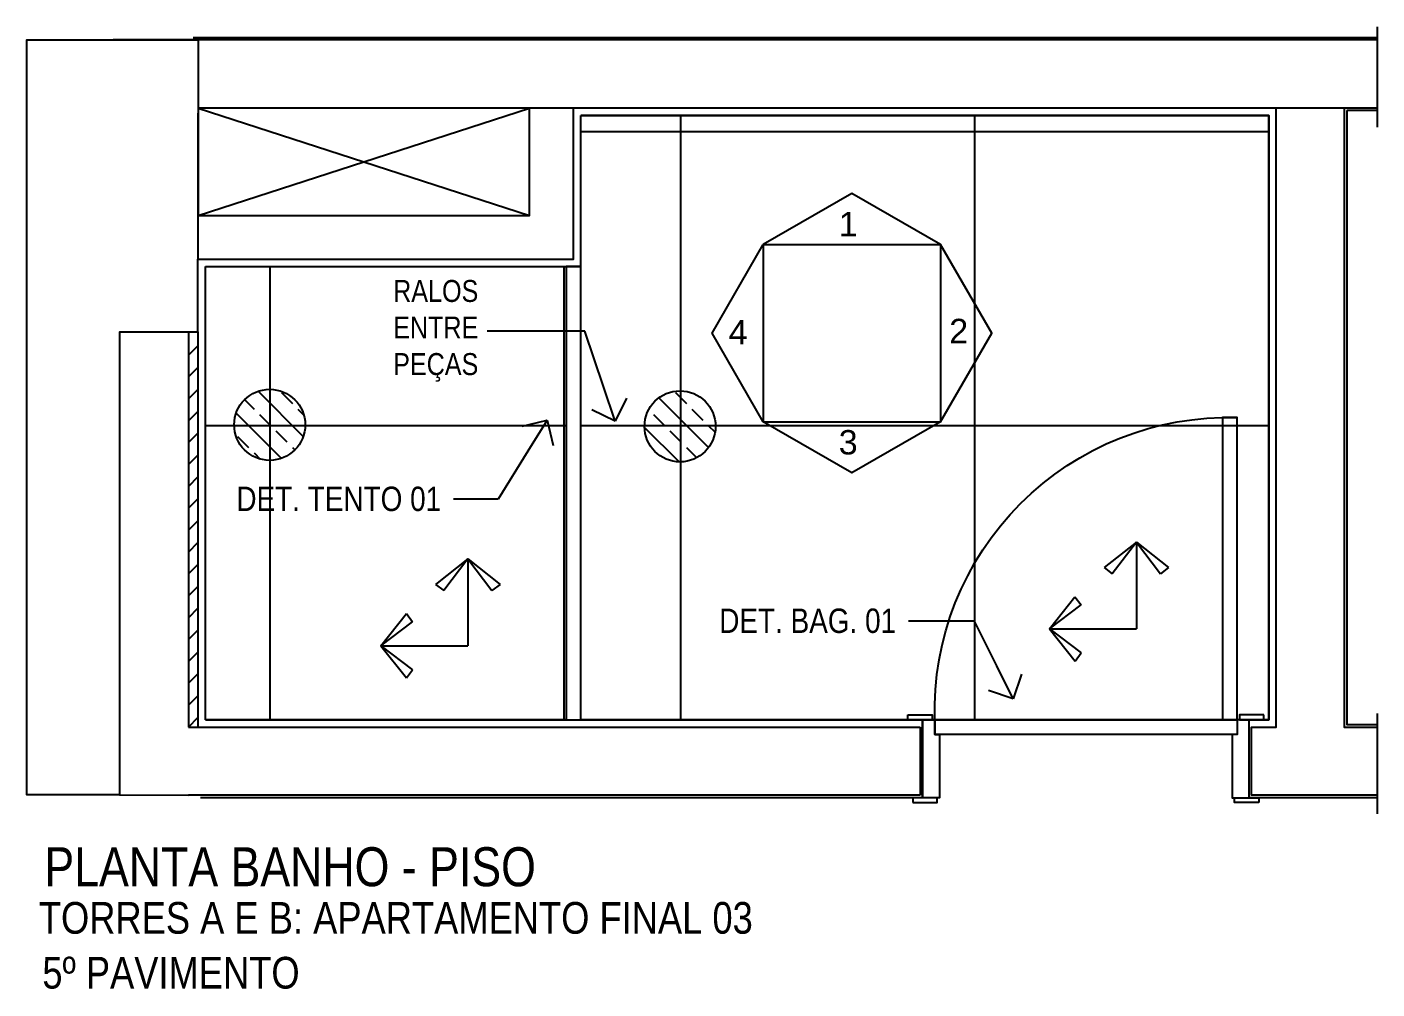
# Model space of a CAD drawing. Header units: metres. Extents: x 3 to 168, y -142 to 28.
# Drawn here: x 73.186 to 75.955, y -80.886 to -78.912 of the extents above; entities that cross this region are included whole.
import ezdxf
from ezdxf import colors
from ezdxf.entities.mleader import LeaderData, LeaderLine
from ezdxf.math import Vec2, Vec3

# ---------------------------------------------------------------- set-up
doc = ezdxf.new("R2010")
doc.units = ezdxf.units.M
doc.linetypes.add('DASHEDX2', pattern=[1.5, 1, -0.5])
for name, color, linetype in [('ARQ-ALV ACAB', 4, 'Continuous'), ('ARQ-ALV OSSO', 5, 'Continuous'), ('ARQ-AUX', 7, 'Continuous'), ('ARQ-AUX1', 1, 'Continuous'), ('ARQ-AUX2', 2, 'Continuous'), ('ARQ-CAX @ 1', 1, 'Continuous'), ('ARQ-CERÂMICA', 7, 'Continuous'), ('ARQ-ENCH', 1, 'Continuous'), ('ARQ-PRJ', 7, 'DASHEDX2'), ('ARQ-SIM', 1, 'Continuous'), ('ARQ-TXT', 2, 'Continuous')]:
    doc.layers.add(name, color=color, linetype=linetype)
doc.styles.add('Adesa', font='ARIALN.TTF')
doc.styles.add('Arial', font='arial.ttf')

# ---------------------------------------------------------------- blocks, each defined once
blk = doc.blocks.new('*U187')
for points in [[(-0.665, 0.02), (-0.615, 0.02), (-0.615, 0.01), (-0.665, 0.01)], [(0.045, 0.02), (-0.005, 0.02), (-0.005, 0.01), (0.045, 0.01)], [(-0.675, -0.16), (-0.625, -0.16), (-0.625, -0.15), (-0.675, -0.15)], [(0, -0.15), (0, -0.77), (-0.03, -0.77), (-0.03, -0.15)], [(0.055, -0.16), (0.005, -0.16), (0.005, -0.15), (0.055, -0.15)]]:
    blk.add_lwpolyline(points, close=True)
for points in [[(-0.66, -0.15), (-0.62, -0.15), (-0.62, -0.12), (-0.61, -0.12), (-0.61, 0.01), (-0.645, 0.01), (-0.645, -0.15)], [(0.04, -0.15), (0, -0.15), (0, -0.12), (-0.01, -0.12), (-0.01, 0.01), (0.025, 0.01), (0.025, -0.15)]]:
    blk.add_lwpolyline(points)
at = {"layer": 'ARQ-PRJ'}
blk.add_arc((-0.0179, -0.1679), 0.6024, 178.2986, 271.7014, dxfattribs=at)
blk = doc.blocks.new('VISTA')
at = {"layer": 'ARQ-SIM'}
blk.add_lwpolyline([(-0.00525, -0.00909), (-0.00525, 0.00909), (0, 0)], close=True, dxfattribs=at)
at = {"layer": 'ARQ-SIM', "color": 5, "style": 'Adesa'}
blk.add_attdef('4', (-0.0019, -0.00135), '', height=0.0025, rotation=90, dxfattribs=at)
blk = doc.blocks.new('_Open90')
at = {"color": 0, "linetype": 'ByBlock', "lineweight": -2}
for p, q in [((-0.5, 0.5), (0, 0)), ((0, 0), (-1, 0)), ((0, 0), (-0.5, -0.5))]:
    blk.add_line(p, q, dxfattribs=at)
blk = doc.blocks.new('PL RALO')
at = {"layer": 'ARQ-AUX2'}
h = blk.add_hatch(dxfattribs=at)
h.set_pattern_fill('BRASS', color=8, scale=0.01, angle=315)
h.set_pattern_definition([(315, (-278.116365, 1040.018154), (0.0449012806, 0.0449012806), []), (315, (-278.093914, 1040.040605), (0.0449012806, 0.0449012806), [0.03175, -0.015875])])
edge = h.paths.add_edge_path()
edge.add_arc((0, 0), 0.0729, 270, 630)
blk.add_circle((0, 0), 0.0729, dxfattribs=at)
blk = doc.blocks.new('Seta para pag.piso')
for p, q in [((0, 0.1126), (-0.0418, 0.0796)), ((0, 0.1126), (-0.0312, 0.0715)), ((0, 0.1126), (0, 0)), ((0, 0.1126), (0.0418, 0.0795)), ((0, 0.1126), (0.0312, 0.0715)), ((-0.0418, 0.0796), (-0.0312, 0.0715)), ((0.0418, 0.0795), (0.0312, 0.0715)), ((-0.1126, 0), (-0.0795, 0.0418)), ((-0.0795, 0.0418), (-0.0715, 0.0312)), ((-0.1126, 0), (-0.0715, 0.0312)), ((-0.1126, 0), (0, 0)), ((-0.1126, 0), (-0.0796, -0.0418)), ((-0.1126, 0), (-0.0715, -0.0312)), ((-0.0796, -0.0418), (-0.0715, -0.0312))]:
    blk.add_line(p, q)
blk = doc.blocks.new('AREAS MOLHADAS')
at = {"layer": 'ARQ-CERÂMICA'}
h = blk.add_hatch(dxfattribs=at)
h.set_pattern_fill('NET', color=256, scale=0.19)
h.set_pattern_definition([(0, (75.73293, -80.33376), (0, 0.60325), []), (90, (75.73293, -80.33376), (-0.60325, 4e-17), [])])
h.paths.add_polyline_path([(74.3218, -79.0937), (75.7329, -79.0937), (75.7329, -80.3338), (74.3218, -80.3338)])
h = blk.add_hatch(dxfattribs=at)
h.set_pattern_fill('NET', color=256, scale=0.19)
h.set_pattern_definition([(0, (74.28736, -80.33377), (0, 0.60325), []), (90, (74.28736, -80.33377), (-0.60325, 4e-17), [])])
h.paths.add_polyline_path([(74.2918, -79.4038), (73.5518, -79.4038), (73.5518, -80.3338), (74.2918, -80.3338)])
h.paths.add_polyline_path([(73.6134, -79.9336), (74.0585, -79.9336), (74.0585, -79.8295), (73.6134, -79.8295)], flags=24)
at = {"layer": 'ARQ-ENCH'}
h = blk.add_hatch(dxfattribs=at)
h.set_pattern_fill('ANSI31', color=256, scale=0.01)
h.set_pattern_definition([(45, (67.986794, -81.38876), (-0.02245064, 0.02245064), [])])
h.paths.add_polyline_path([(73.5168, -80.3488), (73.5368, -80.3488), (73.5368, -79.5387), (73.5168, -79.5387)])
at = {"layer": 'ARQ-ALV ACAB'}
for p, q in [((73.5518, -80.3338), (75.0229, -80.3338)), ((75.0229, -80.3338), (75.0229, -80.4938)), ((75.0229, -80.4938), (73.5418, -80.4938))]:
    blk.add_line(p, q, dxfattribs=at)
for points in [[(73.5267, -78.9337), (75.9551, -78.9337)], [(75.8929, -79.0837), (75.8929, -80.3438), (75.9551, -80.3438)], [(75.9551, -80.4938), (75.6929, -80.4938), (75.6929, -80.3338), (75.7329, -80.3338), (75.7329, -79.0937)]]:
    blk.add_lwpolyline(points, dxfattribs=at)
at = {"layer": 'ARQ-ALV ACAB', "elevation": 0}
for points in [[(75.9551, -79.0837), (75.8929, -79.0837)], [(73.5518, -79.4038), (74.3218, -79.4038), (74.3218, -79.0937)], [(75.7329, -79.0937), (74.3218, -79.0937)], [(73.5518, -80.3338), (73.5518, -79.4038)]]:
    blk.add_lwpolyline(points, dxfattribs=at)
at = {"layer": 'ARQ-ALV OSSO'}
for p, q in [((75.0179, -80.3488), (75.0179, -80.4888)), ((75.0179, -80.4888), (73.5168, -80.4888))]:
    blk.add_line(p, q, dxfattribs=at)
at = {"layer": 'ARQ-ALV OSSO', "elevation": 0}
for points in [[(73.5367, -78.9387), (73.5358, -79.5388), (73.3758, -79.5388), (73.3758, -80.488), (73.1858, -80.488), (73.1858, -78.9382), (73.5367, -78.9387)], [(75.9551, -78.9387), (73.3627, -78.9387)], [(75.9551, -79.0787), (73.5368, -79.0787)], [(73.5368, -79.3888), (74.3068, -79.3888), (74.3068, -79.0787)], [(73.3758, -80.488), (73.5168, -80.4888)]]:
    blk.add_lwpolyline(points, dxfattribs=at)
blk.add_lwpolyline([(74.2168, -79.0787), (73.5368, -79.0787), (73.5368, -79.2988), (74.2168, -79.2988)], close=True, dxfattribs=at)
at = {"layer": 'ARQ-ALV OSSO'}
for points in [[(75.9551, -80.4888), (75.6979, -80.4888), (75.6979, -80.3488), (75.7479, -80.3488), (75.7479, -79.0787)], [(75.8879, -79.0787), (75.8879, -80.3488), (75.9551, -80.3488)], [(73.5168, -79.5387), (73.5168, -80.3488)], [(73.5168, -80.3488), (75.0179, -80.3488)]]:
    blk.add_lwpolyline(points, dxfattribs=at)
at = {"layer": 'ARQ-AUX'}
for points in [[(75.9551, -78.9122), (75.9551, -79.1178)], [(75.9551, -80.3212), (75.9551, -80.5268)]]:
    blk.add_lwpolyline(points, dxfattribs=at)
at = {"layer": 'ARQ-AUX1', "elevation": 0}
blk.add_lwpolyline([(74.3218, -79.4038), (74.2918, -79.4038), (74.2918, -80.3338), (74.3218, -80.3338)], close=True, dxfattribs=at)
at = {"layer": 'ARQ-AUX1'}
blk.add_lwpolyline([(75.0479, -80.3338), (75.6679, -80.3338), (75.6679, -80.3638), (75.0479, -80.3638)], close=True, dxfattribs=at)
at = {"layer": 'ARQ-CERÂMICA', "elevation": 0}
blk.add_lwpolyline([(74.3218, -79.0937), (75.7329, -79.0937), (75.7329, -80.3338), (74.3218, -80.3338)], close=True, dxfattribs=at)
at = {"layer": 'ARQ-ENCH'}
blk.add_lwpolyline([(73.5168, -80.3488), (73.5368, -80.3488), (73.5368, -79.5387), (73.5168, -79.5387)], close=True, dxfattribs=at)
at = {"layer": 'ARQ-SIM'}
blk.add_lwpolyline([(73.5367, -79.0787), (74.2168, -79.2988)], dxfattribs=at)
at = {"layer": 'ARQ-SIM', "elevation": 0}
blk.add_lwpolyline([(73.5368, -79.2988), (74.2168, -79.0787)], dxfattribs=at)
at = {"layer": 'ARQ-CAX @ 1', "xscale": -1, "rotation": 180}
blk.add_blockref('*U187', (75.6679, -80.4838), dxfattribs=at)
at = {"layer": 'ARQ-CERÂMICA'}
for p in [(73.6837, -79.7286), (74.5254, -79.7318)]:
    blk.add_blockref('PL RALO', p, dxfattribs=at)
at = {"layer": 'ARQ-CERÂMICA', "xscale": -1.58230973583663, "yscale": 1.58230973583663, "zscale": 1.58230973583663, "rotation": 90}
for p in [(75.4615, -80.1475), (74.09, -80.182)]:
    blk.add_blockref('Seta para pag.piso', p, dxfattribs=at)
at = {"layer": 'ARQ-SIM', "ltscale": 0.03}
ref = blk.add_blockref('VISTA', (74.878, -79.2536), dxfattribs=dict(at, xscale=-20.00000000011565, yscale=20.00000000011565, zscale=20.00000000011565, rotation=270))
ref.add_attrib('4', '1', (74.8509, -79.3416), dxfattribs={"color": 3, "height": 0.05, "style": 'Arial'})
ref = blk.add_blockref('VISTA', (74.5911, -79.5405), dxfattribs=dict(at, xscale=20.00000000011565, yscale=20.00000000011565, zscale=20.00000000011565, rotation=180))
ref.add_attrib('4', '4', (74.6251, -79.5635), dxfattribs={"color": 3, "height": 0.05, "style": 'Arial'})
ref = blk.add_blockref('VISTA', (75.1648, -79.5405), dxfattribs=dict(at, xscale=-20.00000000011565, yscale=20.00000000011565, zscale=20.00000000011565, rotation=180))
ref.add_attrib('4', '2', (75.0776, -79.5611), dxfattribs={"color": 3, "height": 0.05, "style": 'Arial'})
ref = blk.add_blockref('VISTA', (74.878, -79.8273), dxfattribs=dict(at, xscale=20.00000000011565, yscale=20.00000000011565, zscale=20.00000000011565, rotation=270))
ref.add_attrib('4', '3', (74.8509, -79.7894), dxfattribs={"color": 3, "height": 0.05, "style": 'Arial'})
at = {"layer": 'ARQ-TXT', "ltscale": 0.5, "style": 'Adesa'}
blk.add_text('PLANTA BANHO - PISO', height=0.08, dxfattribs=at).set_placement((73.2215, -80.6755, 0))
at = {"layer": 'ARQ-TXT', "style": 'Adesa'}
for s, p in [('TORRES A E B: APARTAMENTO FINAL 03', (73.2101, -80.7729, 217.9394)), ('5º PAVIMENTO', (73.2173, -80.8855, 326.9091))]:
    blk.add_text(s, height=0.065, dxfattribs=at).set_placement(p)
at = {"layer": 'ARQ-SIM'}
ml = blk.add_multileader_mtext('Standard', dxfattribs=at)
ml.set_content('RALOS ENTRE PEÇAS', color=2, style='Adesa')
ml.set_leader_properties(color=256)
ml.set_arrow_properties(name='OPEN90')
ml.build(insert=Vec2(0, 0))
ml.multileader.update_dxf_attribs({"text_left_attachment_type": 2, "text_right_attachment_type": 2, "dogleg_length": 0.2, "arrow_head_size": 0.075})
ctx = ml.context
ctx.base_point, ctx.char_height, ctx.arrow_head_size, ctx.landing_gap_size, ctx.plane_origin = Vec3(73.9119, -79.5361), 0.045, 0.075, 0.025, Vec3(74.5536, -79.665)
ctx.left_attachment, ctx.right_attachment = 2, 2
notes = []
notes.append((ctx, [(1, (1, 1, 0), (74.33, -79.5361), (-1, 0), 0.2, [(0, [(74.3922, -79.7212)], 0, [])])]))
ctx.mtext.insert, ctx.mtext.width, ctx.mtext.flow_direction = Vec3(73.9369, -79.4314), 0.142536, 5
ml = blk.add_multileader_mtext('Standard', dxfattribs=at)
ml.set_content('DET. TENTO 01', color=2, style='Adesa')
ml.set_leader_properties(color=256)
ml.set_arrow_properties(name='OPEN90')
ml.build(insert=Vec2(0, 0))
ml.multileader.update_dxf_attribs({"text_left_attachment_type": 2, "text_right_attachment_type": 2, "dogleg_length": 0.2, "arrow_head_size": 0.075})
ctx = ml.context
ctx.base_point, ctx.char_height, ctx.arrow_head_size, ctx.landing_gap_size, ctx.plane_origin = Vec3(73.6051, -79.8814), 0.05, 0.075, 0.025, Vec3(74.2397, -79.8781)
ctx.left_attachment, ctx.right_attachment, ctx.text_align_type = 2, 2, 2
notes.append((ctx, [(0, (1, 1, 0), (74.1525, -79.8814), (-1, 0), 0.0921, [(0, [(74.2529, -79.7191)], 0, [])])]))
ctx.mtext.insert, ctx.mtext.alignment, ctx.mtext.flow_direction = Vec3(74.0354, -79.8555), 3, 5
ml = blk.add_multileader_mtext('Standard', dxfattribs=at)
ml.set_content('DET. BAG. 01', color=2, style='Adesa')
ml.set_leader_properties(color=256)
ml.set_arrow_properties(name='OPEN90')
ml.build(insert=Vec2(0, 0))
ml.multileader.update_dxf_attribs({"text_left_attachment_type": 2, "text_right_attachment_type": 2, "dogleg_length": 0.2, "arrow_head_size": 0.075})
ctx = ml.context
ctx.base_point, ctx.char_height, ctx.arrow_head_size, ctx.landing_gap_size, ctx.plane_origin = Vec3(74.5957, -80.1316), 0.05, 0.075, 0.025, Vec3(75.1961, -80.4166)
ctx.left_attachment, ctx.right_attachment, ctx.text_align_type = 2, 2, 2
notes.append((ctx, [(0, (1, 1, 0), (75.1295, -80.1316), (-1, 0), 0.1358, [(0, [(75.2087, -80.2906)], 0, [])])]))
ctx.mtext.insert, ctx.mtext.alignment, ctx.mtext.flow_direction = Vec3(74.9687, -80.1057), 3, 5
for ctx, leaders in notes:
    for number, flags, end, landing, length, lines in leaders:
        leader = LeaderData()
        leader.index, (leader.has_last_leader_line, leader.has_dogleg_vector, leader.attachment_direction) = number, flags
        leader.last_leader_point, leader.dogleg_vector, leader.dogleg_length = Vec3(end), Vec3(landing), length
        for number, points, colour, breaks in lines:
            line = LeaderLine()
            line.index, line.vertices, line.color, line.breaks = number, Vec3.list(points), colors.encode_raw_color(colour), breaks
            leader.lines.append(line)
        ctx.leaders.append(leader)

msp = doc.modelspace()

# ---------------------------------------------------------------- block references
msp.add_blockref('AREAS MOLHADAS', (0, 0))

doc.saveas('drawing.dxf')
